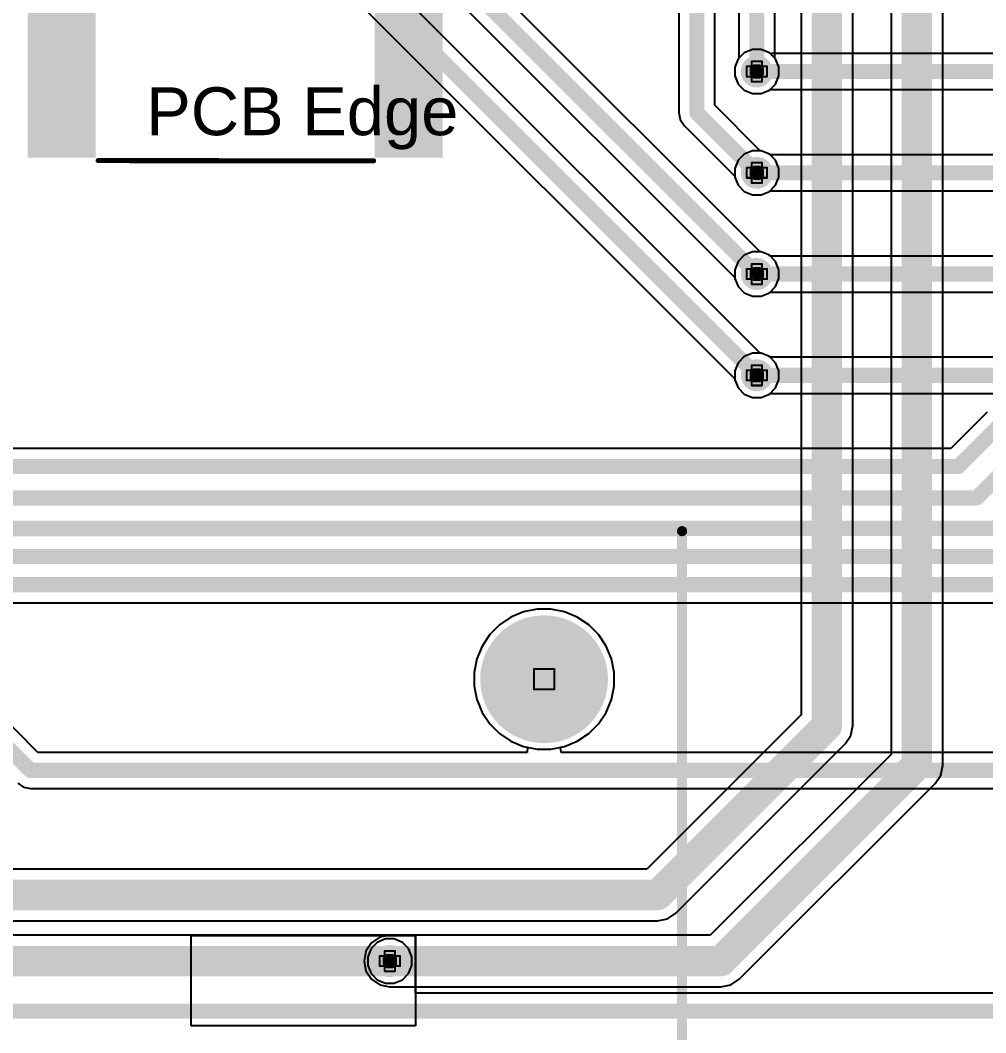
# Model space of a CAD drawing. Header units: inches. Extents: x -7 to 5163, y -3 to 5149.
# Drawn here: x 149.3 to 173.51, y 12.22 to 37.61 of the extents above; entities that cross this region are included whole.
import ezdxf

# ---------------------------------------------------------------- set-up
doc = ezdxf.new("R2010")
doc.units = ezdxf.units.IN
for name, color, linetype in [('Bottom Layer', 5, 'Continuous'), ('Bottom Solder', 6, 'Continuous'), ('Drill Drawing', 1, 'Continuous'), ('GND', 76, 'Continuous'), ('Multi-Layer', 9, 'Continuous'), ('Pad Holes', 156, 'Continuous'), ('PWR', 16, 'Continuous'), ('Top Layer', 1, 'Continuous'), ('Top Overlay', 2, 'Continuous'), ('Top Paste', 8, 'Continuous'), ('Top Solder', 216, 'Continuous'), ('Via Holes', 16, 'Continuous')]:
    doc.layers.add(name, color=color, linetype=linetype)
doc.styles.add('Arial', font='', dxfattribs={"height": 0.2})
doc.styles.get('Arial').set_extended_font_data('Arial')

# ---------------------------------------------------------------- blocks, each defined once
blk = doc.blocks.new('WAFER_PH2_0_3PWB_65')
at = {"layer": 'Top Layer'}
for points in [[(-2.5, 4.6), (-1.5, 4.6), (-1.5, 1.1), (-2.5, 1.1)], [(-0.5, 4.6), (0.5, 4.6), (0.5, 1.1), (-0.5, 1.1)], [(1.5, 4.6), (2.5, 4.6), (2.5, 1.1), (1.5, 1.1)], [(-5.1, -1.1), (-3.6, -1.1), (-3.6, -4.6), (-5.1, -4.6)], [(3.6, -1.1), (5.1, -1.1), (5.1, -4.6), (3.6, -4.6)]]:
    blk.add_hatch(color=1, dxfattribs=at).paths.add_polyline_path(points)
at = {"layer": 'Top Paste'}
for points in [[(-2.5, 4.6), (-1.5, 4.6), (-1.5, 1.1), (-2.5, 1.1)], [(-0.5, 4.6), (0.5, 4.6), (0.5, 1.1), (-0.5, 1.1)], [(1.5, 4.6), (2.5, 4.6), (2.5, 1.1), (1.5, 1.1)], [(-5.1, -1.1), (-3.6, -1.1), (-3.6, -4.6), (-5.1, -4.6)], [(3.6, -1.1), (5.1, -1.1), (5.1, -4.6), (3.6, -4.6)]]:
    blk.add_hatch(color=8, dxfattribs=at).paths.add_polyline_path(points)
at = {"layer": 'Top Solder'}
for points in [[(-2.602, 4.702), (-1.398, 4.702), (-1.398, 0.998), (-2.602, 0.998)], [(-0.602, 4.702), (0.602, 4.702), (0.602, 0.998), (-0.602, 0.998)], [(1.398, 4.702), (2.602, 4.702), (2.602, 0.998), (1.398, 0.998)], [(-5.202, -0.998), (-3.498, -0.998), (-3.498, -4.702), (-5.202, -4.702)], [(3.498, -0.998), (5.202, -0.998), (5.202, -4.702), (3.498, -4.702)]]:
    blk.add_hatch(color=216, dxfattribs=at).paths.add_polyline_path(points)
at = {"layer": 'Top Overlay', "const_width": 0.127}
for points in [[(-2.88, 3.556), (-2.727, 3.404)], [(-2.88, 3.251), (-2.88, 3.556)], [(-2.88, 3.251), (-2.727, 3.404)], [(-5.089, 2.921), (-2.778, 2.921)], [(-5.089, -0.864), (-5.089, 2.921)], [(2.778, 2.921), (5.089, 2.921)], [(5.089, -0.864), (5.089, 2.921)], [(-3.432, -4.775), (3.473, -4.78)]]:
    blk.add_lwpolyline(points, dxfattribs=at)
at = {"layer": 'Top Overlay', "const_width": 0.0635}
for points in [[(-2.911, 3.556, 1), (-2.848, 3.556, 1)], [(-2.911, 3.556, 1), (-2.848, 3.556, 1)], [(-2.911, 3.251, 1), (-2.848, 3.251, 1)], [(-2.911, 3.251, 1), (-2.848, 3.251, 1)], [(-2.759, 3.404, 1), (-2.695, 3.404, 1)], [(-2.759, 3.404, 1), (-2.695, 3.404, 1)], [(-5.121, 2.921, 1), (-5.058, 2.921, 1)], [(-5.121, 2.921, 1), (-5.058, 2.921, 1)], [(-2.81, 2.921, 1), (-2.746, 2.921, 1)], [(2.746, 2.921, 1), (2.81, 2.921, 1)], [(5.058, 2.921, 1), (5.121, 2.921, 1)], [(5.058, 2.921, 1), (5.121, 2.921, 1)], [(-5.121, -0.864, 1), (-5.058, -0.864, 1)], [(5.058, -0.864, 1), (5.121, -0.864, 1)], [(-3.464, -4.775, 1), (-3.4, -4.775, 1)], [(3.441, -4.78, 1), (3.505, -4.78, 1)]]:
    blk.add_lwpolyline(points, format="xyb", close=True, dxfattribs=at)
at = {"layer": 'Top Overlay', "style": 'Arial'}
blk.add_text('PCB Edge', height=1.2, rotation=360, dxfattribs=at).set_placement((-2.229, -4.138))

msp = doc.modelspace()

# ---------------------------------------------------------------- hatches: boundary and pattern name
at = {"layer": 'Bottom Layer'}
h = msp.add_hatch(color=5, dxfattribs=at)
edge = h.paths.add_edge_path()
edge.add_arc((167.767, 36.322), 0.3, 0, 360)
h = msp.add_hatch(color=5, dxfattribs=at)
edge = h.paths.add_edge_path()
edge.add_arc((167.767, 33.782), 0.3, 0, 360)
h = msp.add_hatch(color=5, dxfattribs=at)
edge = h.paths.add_edge_path()
edge.add_arc((167.767, 31.242), 0.3, 0, 360)
h = msp.add_hatch(color=5, dxfattribs=at)
edge = h.paths.add_edge_path()
edge.add_arc((167.767, 28.702), 0.3, 0, 360)
h = msp.add_hatch(color=5, dxfattribs=at)
edge = h.paths.add_edge_path()
edge.add_arc((162.433, 21.082), 1.5, 0, 360)
h = msp.add_hatch(color=5, dxfattribs=at)
edge = h.paths.add_edge_path()
edge.add_arc((158.566, 14.015), 0.3, 0, 360)
at = {"layer": 'Bottom Solder'}
h = msp.add_hatch(color=6, dxfattribs=at)
edge = h.paths.add_edge_path()
edge.add_arc((167.767, 36.322), 0.402, 0, 360)
h = msp.add_hatch(color=6, dxfattribs=at)
edge = h.paths.add_edge_path()
edge.add_arc((167.767, 33.782), 0.402, 0, 360)
h = msp.add_hatch(color=6, dxfattribs=at)
edge = h.paths.add_edge_path()
edge.add_arc((167.767, 31.242), 0.402, 0, 360)
h = msp.add_hatch(color=6, dxfattribs=at)
edge = h.paths.add_edge_path()
edge.add_arc((167.767, 28.702), 0.402, 0, 360)
h = msp.add_hatch(color=6, dxfattribs=at)
edge = h.paths.add_edge_path()
edge.add_arc((162.433, 21.082), 1.602, 0, 360)
h = msp.add_hatch(color=6, dxfattribs=at)
edge = h.paths.add_edge_path()
edge.add_arc((158.566, 14.015), 0.402, 0, 360)
at = {"layer": 'GND'}
h = msp.add_hatch(color=76, dxfattribs=at)
edge = h.paths.add_edge_path()
edge.add_arc((167.767, 36.322), 0.3, 0, 360)
h = msp.add_hatch(color=76, dxfattribs=at)
edge = h.paths.add_edge_path()
edge.add_arc((167.767, 33.782), 0.3, 0, 360)
h = msp.add_hatch(color=76, dxfattribs=at)
edge = h.paths.add_edge_path()
edge.add_arc((167.767, 31.242), 0.3, 0, 360)
h = msp.add_hatch(color=76, dxfattribs=at)
edge = h.paths.add_edge_path()
edge.add_arc((167.767, 28.702), 0.3, 0, 360)
h = msp.add_hatch(color=76, dxfattribs=at)
edge = h.paths.add_edge_path()
edge.add_arc((162.433, 21.082), 1.5, 0, 360)
h = msp.add_hatch(color=76, dxfattribs=at)
edge = h.paths.add_edge_path()
edge.add_arc((158.566, 14.015), 0.3, 0, 360)
at = {"layer": 'Multi-Layer'}
h = msp.add_hatch(color=9, dxfattribs=at)
edge = h.paths.add_edge_path()
edge.add_arc((162.433, 21.082), 1.5, 0, 360)
at = {"layer": 'Pad Holes'}
h = msp.add_hatch(color=7, dxfattribs=at)
edge = h.paths.add_edge_path()
edge.add_arc((162.433, 21.082), 1.5, 0, 360)
at = {"layer": 'PWR'}
h = msp.add_hatch(color=16, dxfattribs=at)
edge = h.paths.add_edge_path()
edge.add_arc((167.767, 36.322), 0.3, 0, 360)
h = msp.add_hatch(color=16, dxfattribs=at)
edge = h.paths.add_edge_path()
edge.add_arc((167.767, 33.782), 0.3, 0, 360)
h = msp.add_hatch(color=16, dxfattribs=at)
edge = h.paths.add_edge_path()
edge.add_arc((167.767, 31.242), 0.3, 0, 360)
h = msp.add_hatch(color=16, dxfattribs=at)
edge = h.paths.add_edge_path()
edge.add_arc((167.767, 28.702), 0.3, 0, 360)
h = msp.add_hatch(color=16, dxfattribs=at)
edge = h.paths.add_edge_path()
edge.add_arc((162.433, 21.082), 1.5, 0, 360)
h = msp.add_hatch(color=16, dxfattribs=at)
edge = h.paths.add_edge_path()
edge.add_arc((158.566, 14.015), 0.3, 0, 360)
at = {"layer": 'Top Layer'}
h = msp.add_hatch(color=1, dxfattribs=at)
edge = h.paths.add_edge_path()
edge.add_arc((167.767, 36.322), 0.3, 0, 360)
h = msp.add_hatch(color=1, dxfattribs=at)
edge = h.paths.add_edge_path()
edge.add_arc((167.767, 33.782), 0.3, 0, 360)
h = msp.add_hatch(color=1, dxfattribs=at)
edge = h.paths.add_edge_path()
edge.add_arc((167.767, 31.242), 0.3, 0, 360)
h = msp.add_hatch(color=1, dxfattribs=at)
edge = h.paths.add_edge_path()
edge.add_arc((167.767, 28.702), 0.3, 0, 360)
h = msp.add_hatch(color=1, dxfattribs=at)
edge = h.paths.add_edge_path()
edge.add_arc((162.433, 21.082), 1.5, 0, 360)
h = msp.add_hatch(color=1, dxfattribs=at)
edge = h.paths.add_edge_path()
edge.add_arc((158.566, 14.015), 0.3, 0, 360)
at = {"layer": 'Top Solder'}
h = msp.add_hatch(color=216, dxfattribs=at)
edge = h.paths.add_edge_path()
edge.add_arc((167.767, 36.322), 0.402, 0, 360)
h = msp.add_hatch(color=216, dxfattribs=at)
edge = h.paths.add_edge_path()
edge.add_arc((167.767, 33.782), 0.402, 0, 360)
h = msp.add_hatch(color=216, dxfattribs=at)
edge = h.paths.add_edge_path()
edge.add_arc((167.767, 31.242), 0.402, 0, 360)
h = msp.add_hatch(color=216, dxfattribs=at)
edge = h.paths.add_edge_path()
edge.add_arc((167.767, 28.702), 0.402, 0, 360)
h = msp.add_hatch(color=216, dxfattribs=at)
edge = h.paths.add_edge_path()
edge.add_arc((162.433, 21.082), 1.602, 0, 360)
h = msp.add_hatch(color=216, dxfattribs=at)
edge = h.paths.add_edge_path()
edge.add_arc((158.566, 14.015), 0.402, 0, 360)
at = {"layer": 'Via Holes'}
h = msp.add_hatch(color=7, dxfattribs=at)
edge = h.paths.add_edge_path()
edge.add_arc((167.767, 36.322), 0.15, 0, 360)
h = msp.add_hatch(color=7, dxfattribs=at)
edge = h.paths.add_edge_path()
edge.add_arc((167.767, 33.782), 0.15, 0, 360)
h = msp.add_hatch(color=7, dxfattribs=at)
edge = h.paths.add_edge_path()
edge.add_arc((167.767, 31.242), 0.15, 0, 360)
h = msp.add_hatch(color=7, dxfattribs=at)
edge = h.paths.add_edge_path()
edge.add_arc((167.767, 28.702), 0.15, 0, 360)
h = msp.add_hatch(color=7, dxfattribs=at)
edge = h.paths.add_edge_path()
edge.add_arc((158.566, 14.015), 0.15, 0, 360)

# ---------------------------------------------------------------- linework, layer by layer
at = {"layer": 'Bottom Layer'}
for p, q in [((168.878, 127.965), (168.878, 20.188)), ((170.173, 19.919), (170.173, 127.965)), ((171.133, 126.644), (171.133, 19.195)), ((167.314, 105.932), (167.314, 36.652)), ((168.22, 36.652), (168.22, 106.119)), ((166.715, 35.475), (166.715, 104.767)), ((165.808, 104.579), (165.808, 35.287)), ((172.428, 18.927), (172.428, 50.189)), ((167.854, 31.796), (158.976, 40.674)), ((158.202, 40.166), (167.213, 31.155)), ((167.854, 29.256), (157.159, 39.951)), ((156.385, 39.443), (167.213, 28.615)), ((167.297, 36.636), (167.213, 36.432)), ((167.314, 36.652), (167.297, 36.636)), ((168.237, 36.636), (168.22, 36.652)), ((168.321, 36.432), (168.237, 36.636)), ((167.213, 36.432), (167.213, 36.212)), ((168.321, 36.212), (168.321, 36.432)), ((167.213, 36.212), (167.297, 36.008)), ((168.237, 36.008), (168.321, 36.212)), ((167.297, 36.008), (167.453, 35.852)), ((167.453, 35.852), (167.657, 35.768)), ((167.877, 35.768), (168.081, 35.852)), ((168.081, 35.852), (168.237, 36.008)), ((167.657, 35.768), (167.877, 35.768)), ((167.854, 34.336), (166.715, 35.475)), ((165.808, 35.287), (165.843, 35.114)), ((165.843, 35.114), (165.941, 34.967)), ((165.941, 34.967), (167.213, 33.695)), ((167.877, 34.336), (167.854, 34.336)), ((168.081, 34.252), (167.877, 34.336)), ((168.237, 34.096), (168.081, 34.252)), ((168.321, 33.892), (168.237, 34.096)), ((168.321, 33.672), (168.321, 33.892)), ((167.213, 33.695), (167.213, 33.672)), ((167.213, 33.672), (167.297, 33.468)), ((168.237, 33.468), (168.321, 33.672)), ((167.297, 33.468), (167.453, 33.312)), ((167.453, 33.312), (167.657, 33.228)), ((167.877, 33.228), (168.081, 33.312)), ((168.081, 33.312), (168.237, 33.468)), ((167.657, 33.228), (167.877, 33.228)), ((167.877, 31.796), (167.854, 31.796)), ((168.081, 31.712), (167.877, 31.796)), ((168.237, 31.556), (168.081, 31.712)), ((168.321, 31.352), (168.237, 31.556)), ((168.321, 31.132), (168.321, 31.352)), ((167.213, 31.155), (167.213, 31.132)), ((167.213, 31.132), (167.297, 30.928)), ((168.237, 30.928), (168.321, 31.132)), ((167.297, 30.928), (167.453, 30.772)), ((167.453, 30.772), (167.657, 30.688)), ((167.877, 30.688), (168.081, 30.772)), ((168.081, 30.772), (168.237, 30.928)), ((167.657, 30.688), (167.877, 30.688)), ((167.877, 29.256), (167.854, 29.256)), ((168.081, 29.172), (167.877, 29.256)), ((168.237, 29.016), (168.081, 29.172)), ((168.321, 28.812), (168.237, 29.016)), ((168.321, 28.592), (168.321, 28.812)), ((167.213, 28.615), (167.213, 28.592)), ((167.213, 28.592), (167.297, 28.388)), ((168.237, 28.388), (168.321, 28.592)), ((167.297, 28.388), (167.453, 28.232)), ((167.453, 28.232), (167.657, 28.148)), ((167.877, 28.148), (168.081, 28.232)), ((168.081, 28.232), (168.237, 28.388)), ((167.657, 28.148), (167.877, 28.148)), ((161.602, 22.636), (161.315, 22.444)), ((161.921, 22.769), (161.602, 22.636)), ((162.26, 22.836), (161.921, 22.769)), ((162.606, 22.836), (162.26, 22.836)), ((162.945, 22.769), (162.606, 22.836)), ((163.264, 22.636), (162.945, 22.769)), ((163.551, 22.444), (163.264, 22.636)), ((161.315, 22.444), (161.071, 22.2)), ((163.795, 22.2), (163.551, 22.444)), ((161.071, 22.2), (160.879, 21.913)), ((163.987, 21.913), (163.795, 22.2)), ((160.879, 21.913), (160.746, 21.594)), ((164.12, 21.594), (163.987, 21.913)), ((160.746, 21.594), (160.679, 21.255)), ((164.187, 21.255), (164.12, 21.594)), ((160.679, 21.255), (160.679, 20.909)), ((164.187, 20.909), (164.187, 21.255)), ((160.679, 20.909), (160.746, 20.57)), ((164.12, 20.57), (164.187, 20.909)), ((160.746, 20.57), (160.879, 20.251)), ((163.987, 20.251), (164.12, 20.57)), ((160.879, 20.251), (161.071, 19.964)), ((163.795, 19.964), (163.987, 20.251)), ((168.878, 20.188), (165.01, 16.319)), ((161.071, 19.964), (161.315, 19.72)), ((163.551, 19.72), (163.795, 19.964)), ((170.124, 19.672), (170.173, 19.919)), ((161.315, 19.72), (161.602, 19.528)), ((163.264, 19.528), (163.551, 19.72)), ((169.983, 19.462), (170.124, 19.672)), ((161.602, 19.528), (161.921, 19.395)), ((161.921, 19.395), (162.26, 19.328)), ((162.26, 19.328), (162.606, 19.328)), ((162.606, 19.328), (162.945, 19.395)), ((162.945, 19.395), (163.264, 19.528)), ((165.736, 15.214), (169.983, 19.462)), ((171.133, 19.195), (166.6, 14.662)), ((172.378, 18.679), (172.428, 18.927)), ((172.238, 18.469), (172.378, 18.679)), ((167.326, 13.557), (172.238, 18.469)), ((165.01, 16.319), (128.981, 16.319)), ((129.249, 15.024), (165.278, 15.024)), ((165.278, 15.024), (165.526, 15.074)), ((165.526, 15.074), (165.736, 15.214)), ((158.108, 14.473), (157.968, 14.263)), ((158.318, 14.613), (158.108, 14.473)), ((158.566, 14.662), (158.318, 14.613)), ((166.6, 14.662), (158.566, 14.662)), ((157.968, 14.263), (157.919, 14.015)), ((157.919, 14.015), (157.968, 13.767)), ((157.968, 13.767), (158.108, 13.557)), ((158.108, 13.557), (158.318, 13.417)), ((167.116, 13.417), (167.326, 13.557)), ((158.318, 13.417), (158.566, 13.367)), ((158.566, 13.367), (166.868, 13.367)), ((166.868, 13.367), (167.116, 13.417))]:
    msp.add_line(p, q, dxfattribs=at)
for points, const_width in [([(169.525, 19.919), (169.525, 128.378)], 0.762), ([(171.78, 18.927), (171.78, 126.644)], 0.762), ([(167.767, 36.322), (167.767, 106.119)], 0.381), ([(166.262, 35.287), (166.262, 104.767)], 0.381), ([(158.523, 40.486), (167.767, 31.242)], 0.381), ([(156.706, 39.763), (167.767, 28.702)], 0.381), ([(166.262, 35.287), (167.767, 33.782)], 0.381), ([(165.278, 15.672), (169.525, 19.919)], 0.762), ([(166.868, 14.015), (171.78, 18.927)], 0.762), ([(128.981, 15.672), (165.278, 15.672)], 0.762), ([(158.566, 14.015), (166.868, 14.015)], 0.762)]:
    msp.add_lwpolyline(points, dxfattribs=dict(at, const_width=const_width))
for points, const_width in [([(167.672, 36.322, 1), (167.862, 36.322, 1)], 0.191), ([(166.166, 35.287, 1), (166.357, 35.287, 1)], 0.191), ([(166.166, 35.287, 1), (166.357, 35.287, 1)], 0.191), ([(167.672, 33.782, 1), (167.862, 33.782, 1)], 0.191), ([(167.672, 31.242, 1), (167.862, 31.242, 1)], 0.191), ([(167.672, 28.702, 1), (167.862, 28.702, 1)], 0.191), ([(169.335, 19.919, 1), (169.716, 19.919, 1)], 0.381), ([(169.335, 19.919, 1), (169.716, 19.919, 1)], 0.381), ([(171.59, 18.927, 1), (171.971, 18.927, 1)], 0.381), ([(171.59, 18.927, 1), (171.971, 18.927, 1)], 0.381), ([(165.087, 15.672, 1), (165.468, 15.672, 1)], 0.381), ([(165.087, 15.672, 1), (165.468, 15.672, 1)], 0.381), ([(158.376, 14.015, 1), (158.757, 14.015, 1)], 0.381), ([(166.678, 14.015, 1), (167.059, 14.015, 1)], 0.381), ([(166.678, 14.015, 1), (167.059, 14.015, 1)], 0.381)]:
    msp.add_lwpolyline(points, format="xyb", close=True, dxfattribs=dict(at, const_width=const_width))
at = {"layer": 'Drill Drawing', "const_width": 0.0508}
for points in [[(167.64, 36.449), (167.64, 36.576)], [(167.64, 36.576), (167.894, 36.576)], [(167.894, 36.449), (167.894, 36.576)], [(167.513, 36.195), (167.513, 36.449)], [(167.513, 36.449), (167.64, 36.449)], [(167.615, 36.246), (167.615, 36.398)], [(167.615, 36.398), (167.691, 36.398)], [(167.691, 36.398), (167.691, 36.474)], [(167.691, 36.474), (167.843, 36.474)], [(167.843, 36.398), (167.843, 36.474)], [(167.843, 36.398), (167.919, 36.398)], [(167.894, 36.449), (168.021, 36.449)], [(167.919, 36.246), (167.919, 36.398)], [(168.021, 36.195), (168.021, 36.449)], [(167.513, 36.195), (167.64, 36.195)], [(167.615, 36.246), (167.691, 36.246)], [(167.64, 36.068), (167.64, 36.195)], [(167.64, 36.068), (167.894, 36.068)], [(167.691, 36.17), (167.691, 36.246)], [(167.691, 36.17), (167.843, 36.17)], [(167.843, 36.246), (167.919, 36.246)], [(167.843, 36.17), (167.843, 36.246)], [(167.894, 36.195), (168.021, 36.195)], [(167.894, 36.068), (167.894, 36.195)], [(167.64, 33.909), (167.64, 34.036)], [(167.64, 34.036), (167.894, 34.036)], [(167.894, 33.909), (167.894, 34.036)], [(167.513, 33.655), (167.513, 33.909)], [(167.513, 33.909), (167.64, 33.909)], [(167.615, 33.706), (167.615, 33.858)], [(167.615, 33.858), (167.691, 33.858)], [(167.691, 33.858), (167.691, 33.934)], [(167.691, 33.934), (167.843, 33.934)], [(167.843, 33.858), (167.843, 33.934)], [(167.843, 33.858), (167.919, 33.858)], [(167.894, 33.909), (168.021, 33.909)], [(167.919, 33.706), (167.919, 33.858)], [(168.021, 33.655), (168.021, 33.909)], [(167.513, 33.655), (167.64, 33.655)], [(167.615, 33.706), (167.691, 33.706)], [(167.64, 33.528), (167.64, 33.655)], [(167.64, 33.528), (167.894, 33.528)], [(167.691, 33.63), (167.691, 33.706)], [(167.691, 33.63), (167.843, 33.63)], [(167.843, 33.706), (167.919, 33.706)], [(167.843, 33.63), (167.843, 33.706)], [(167.894, 33.655), (168.021, 33.655)], [(167.894, 33.528), (167.894, 33.655)], [(167.64, 31.369), (167.64, 31.496)], [(167.64, 31.496), (167.894, 31.496)], [(167.894, 31.369), (167.894, 31.496)], [(167.513, 31.115), (167.513, 31.369)], [(167.513, 31.369), (167.64, 31.369)], [(167.615, 31.166), (167.615, 31.318)], [(167.615, 31.318), (167.691, 31.318)], [(167.691, 31.318), (167.691, 31.394)], [(167.691, 31.394), (167.843, 31.394)], [(167.843, 31.318), (167.843, 31.394)], [(167.843, 31.318), (167.919, 31.318)], [(167.894, 31.369), (168.021, 31.369)], [(167.919, 31.166), (167.919, 31.318)], [(168.021, 31.115), (168.021, 31.369)], [(167.513, 31.115), (167.64, 31.115)], [(167.615, 31.166), (167.691, 31.166)], [(167.64, 30.988), (167.64, 31.115)], [(167.64, 30.988), (167.894, 30.988)], [(167.691, 31.09), (167.691, 31.166)], [(167.691, 31.09), (167.843, 31.09)], [(167.843, 31.166), (167.919, 31.166)], [(167.843, 31.09), (167.843, 31.166)], [(167.894, 31.115), (168.021, 31.115)], [(167.894, 30.988), (167.894, 31.115)], [(167.64, 28.829), (167.64, 28.956)], [(167.64, 28.956), (167.894, 28.956)], [(167.894, 28.829), (167.894, 28.956)], [(167.513, 28.575), (167.513, 28.829)], [(167.513, 28.829), (167.64, 28.829)], [(167.615, 28.626), (167.615, 28.778)], [(167.615, 28.778), (167.691, 28.778)], [(167.691, 28.778), (167.691, 28.854)], [(167.691, 28.854), (167.843, 28.854)], [(167.843, 28.778), (167.843, 28.854)], [(167.843, 28.778), (167.919, 28.778)], [(167.894, 28.829), (168.021, 28.829)], [(167.919, 28.626), (167.919, 28.778)], [(168.021, 28.575), (168.021, 28.829)], [(167.513, 28.575), (167.64, 28.575)], [(167.615, 28.626), (167.691, 28.626)], [(167.64, 28.448), (167.64, 28.575)], [(167.64, 28.448), (167.894, 28.448)], [(167.691, 28.55), (167.691, 28.626)], [(167.691, 28.55), (167.843, 28.55)], [(167.843, 28.626), (167.919, 28.626)], [(167.843, 28.55), (167.843, 28.626)], [(167.894, 28.575), (168.021, 28.575)], [(167.894, 28.448), (167.894, 28.575)], [(162.179, 21.336), (162.687, 21.336)], [(162.179, 20.828), (162.179, 21.336)], [(162.687, 20.828), (162.687, 21.336)], [(162.179, 20.828), (162.687, 20.828)], [(158.439, 14.142), (158.439, 14.269)], [(158.439, 14.269), (158.693, 14.269)], [(158.693, 14.142), (158.693, 14.269)], [(158.312, 13.888), (158.312, 14.142)], [(158.312, 14.142), (158.439, 14.142)], [(158.414, 13.939), (158.414, 14.091)], [(158.414, 14.091), (158.49, 14.091)], [(158.49, 14.091), (158.49, 14.167)], [(158.49, 14.167), (158.642, 14.167)], [(158.642, 14.091), (158.642, 14.167)], [(158.642, 14.091), (158.719, 14.091)], [(158.693, 14.142), (158.82, 14.142)], [(158.719, 13.939), (158.719, 14.091)], [(158.82, 13.888), (158.82, 14.142)], [(158.312, 13.888), (158.439, 13.888)], [(158.414, 13.939), (158.49, 13.939)], [(158.439, 13.761), (158.439, 13.888)], [(158.439, 13.761), (158.693, 13.761)], [(158.49, 13.862), (158.49, 13.939)], [(158.49, 13.862), (158.642, 13.862)], [(158.642, 13.939), (158.719, 13.939)], [(158.642, 13.862), (158.642, 13.939)], [(158.693, 13.888), (158.82, 13.888)], [(158.693, 13.761), (158.693, 13.888)]]:
    msp.add_lwpolyline(points, dxfattribs=at)
at = {"layer": 'Drill Drawing', "const_width": 0.0254}
for points in [[(167.627, 36.576, 1), (167.653, 36.576, 1)], [(167.627, 36.576, 1), (167.653, 36.576, 1)], [(167.881, 36.576, 1), (167.907, 36.576, 1)], [(167.881, 36.576, 1), (167.907, 36.576, 1)], [(167.5, 36.449, 1), (167.526, 36.449, 1)], [(167.5, 36.449, 1), (167.526, 36.449, 1)], [(167.602, 36.398, 1), (167.627, 36.398, 1)], [(167.602, 36.398, 1), (167.627, 36.398, 1)], [(167.627, 36.449, 1), (167.653, 36.449, 1)], [(167.627, 36.449, 1), (167.653, 36.449, 1)], [(167.678, 36.474, 1), (167.703, 36.474, 1)], [(167.678, 36.474, 1), (167.703, 36.474, 1)], [(167.678, 36.398, 1), (167.703, 36.398, 1)], [(167.678, 36.398, 1), (167.703, 36.398, 1)], [(167.831, 36.474, 1), (167.856, 36.474, 1)], [(167.831, 36.474, 1), (167.856, 36.474, 1)], [(167.831, 36.398, 1), (167.856, 36.398, 1)], [(167.831, 36.398, 1), (167.856, 36.398, 1)], [(167.881, 36.449, 1), (167.907, 36.449, 1)], [(167.881, 36.449, 1), (167.907, 36.449, 1)], [(167.907, 36.398, 1), (167.932, 36.398, 1)], [(167.907, 36.398, 1), (167.932, 36.398, 1)], [(168.008, 36.449, 1), (168.034, 36.449, 1)], [(168.008, 36.449, 1), (168.034, 36.449, 1)], [(167.5, 36.195, 1), (167.526, 36.195, 1)], [(167.5, 36.195, 1), (167.526, 36.195, 1)], [(167.602, 36.246, 1), (167.627, 36.246, 1)], [(167.602, 36.246, 1), (167.627, 36.246, 1)], [(167.627, 36.195, 1), (167.653, 36.195, 1)], [(167.627, 36.195, 1), (167.653, 36.195, 1)], [(167.627, 36.068, 1), (167.653, 36.068, 1)], [(167.627, 36.068, 1), (167.653, 36.068, 1)], [(167.678, 36.246, 1), (167.703, 36.246, 1)], [(167.678, 36.246, 1), (167.703, 36.246, 1)], [(167.678, 36.17, 1), (167.703, 36.17, 1)], [(167.678, 36.17, 1), (167.703, 36.17, 1)], [(167.831, 36.246, 1), (167.856, 36.246, 1)], [(167.831, 36.246, 1), (167.856, 36.246, 1)], [(167.831, 36.17, 1), (167.856, 36.17, 1)], [(167.831, 36.17, 1), (167.856, 36.17, 1)], [(167.881, 36.195, 1), (167.907, 36.195, 1)], [(167.881, 36.195, 1), (167.907, 36.195, 1)], [(167.881, 36.068, 1), (167.907, 36.068, 1)], [(167.881, 36.068, 1), (167.907, 36.068, 1)], [(167.907, 36.246, 1), (167.932, 36.246, 1)], [(167.907, 36.246, 1), (167.932, 36.246, 1)], [(168.008, 36.195, 1), (168.034, 36.195, 1)], [(168.008, 36.195, 1), (168.034, 36.195, 1)], [(167.627, 34.036, 1), (167.653, 34.036, 1)], [(167.627, 34.036, 1), (167.653, 34.036, 1)], [(167.881, 34.036, 1), (167.907, 34.036, 1)], [(167.881, 34.036, 1), (167.907, 34.036, 1)], [(167.5, 33.909, 1), (167.526, 33.909, 1)], [(167.5, 33.909, 1), (167.526, 33.909, 1)], [(167.602, 33.858, 1), (167.627, 33.858, 1)], [(167.602, 33.858, 1), (167.627, 33.858, 1)], [(167.627, 33.909, 1), (167.653, 33.909, 1)], [(167.627, 33.909, 1), (167.653, 33.909, 1)], [(167.678, 33.934, 1), (167.703, 33.934, 1)], [(167.678, 33.934, 1), (167.703, 33.934, 1)], [(167.678, 33.858, 1), (167.703, 33.858, 1)], [(167.678, 33.858, 1), (167.703, 33.858, 1)], [(167.831, 33.934, 1), (167.856, 33.934, 1)], [(167.831, 33.934, 1), (167.856, 33.934, 1)], [(167.831, 33.858, 1), (167.856, 33.858, 1)], [(167.831, 33.858, 1), (167.856, 33.858, 1)], [(167.881, 33.909, 1), (167.907, 33.909, 1)], [(167.881, 33.909, 1), (167.907, 33.909, 1)], [(167.907, 33.858, 1), (167.932, 33.858, 1)], [(167.907, 33.858, 1), (167.932, 33.858, 1)], [(168.008, 33.909, 1), (168.034, 33.909, 1)], [(168.008, 33.909, 1), (168.034, 33.909, 1)], [(167.5, 33.655, 1), (167.526, 33.655, 1)], [(167.5, 33.655, 1), (167.526, 33.655, 1)], [(167.602, 33.706, 1), (167.627, 33.706, 1)], [(167.602, 33.706, 1), (167.627, 33.706, 1)], [(167.627, 33.655, 1), (167.653, 33.655, 1)], [(167.627, 33.655, 1), (167.653, 33.655, 1)], [(167.627, 33.528, 1), (167.653, 33.528, 1)], [(167.627, 33.528, 1), (167.653, 33.528, 1)], [(167.678, 33.706, 1), (167.703, 33.706, 1)], [(167.678, 33.706, 1), (167.703, 33.706, 1)], [(167.678, 33.63, 1), (167.703, 33.63, 1)], [(167.678, 33.63, 1), (167.703, 33.63, 1)], [(167.831, 33.706, 1), (167.856, 33.706, 1)], [(167.831, 33.706, 1), (167.856, 33.706, 1)], [(167.831, 33.63, 1), (167.856, 33.63, 1)], [(167.831, 33.63, 1), (167.856, 33.63, 1)], [(167.881, 33.655, 1), (167.907, 33.655, 1)], [(167.881, 33.655, 1), (167.907, 33.655, 1)], [(167.881, 33.528, 1), (167.907, 33.528, 1)], [(167.881, 33.528, 1), (167.907, 33.528, 1)], [(167.907, 33.706, 1), (167.932, 33.706, 1)], [(167.907, 33.706, 1), (167.932, 33.706, 1)], [(168.008, 33.655, 1), (168.034, 33.655, 1)], [(168.008, 33.655, 1), (168.034, 33.655, 1)], [(167.627, 31.496, 1), (167.653, 31.496, 1)], [(167.627, 31.496, 1), (167.653, 31.496, 1)], [(167.881, 31.496, 1), (167.907, 31.496, 1)], [(167.881, 31.496, 1), (167.907, 31.496, 1)], [(167.5, 31.369, 1), (167.526, 31.369, 1)], [(167.5, 31.369, 1), (167.526, 31.369, 1)], [(167.602, 31.318, 1), (167.627, 31.318, 1)], [(167.602, 31.318, 1), (167.627, 31.318, 1)], [(167.627, 31.369, 1), (167.653, 31.369, 1)], [(167.627, 31.369, 1), (167.653, 31.369, 1)], [(167.678, 31.394, 1), (167.703, 31.394, 1)], [(167.678, 31.394, 1), (167.703, 31.394, 1)], [(167.678, 31.318, 1), (167.703, 31.318, 1)], [(167.678, 31.318, 1), (167.703, 31.318, 1)], [(167.831, 31.394, 1), (167.856, 31.394, 1)], [(167.831, 31.394, 1), (167.856, 31.394, 1)], [(167.831, 31.318, 1), (167.856, 31.318, 1)], [(167.831, 31.318, 1), (167.856, 31.318, 1)], [(167.881, 31.369, 1), (167.907, 31.369, 1)], [(167.881, 31.369, 1), (167.907, 31.369, 1)], [(167.907, 31.318, 1), (167.932, 31.318, 1)], [(167.907, 31.318, 1), (167.932, 31.318, 1)], [(168.008, 31.369, 1), (168.034, 31.369, 1)], [(168.008, 31.369, 1), (168.034, 31.369, 1)], [(167.5, 31.115, 1), (167.526, 31.115, 1)], [(167.5, 31.115, 1), (167.526, 31.115, 1)], [(167.602, 31.166, 1), (167.627, 31.166, 1)], [(167.602, 31.166, 1), (167.627, 31.166, 1)], [(167.627, 31.115, 1), (167.653, 31.115, 1)], [(167.627, 31.115, 1), (167.653, 31.115, 1)], [(167.627, 30.988, 1), (167.653, 30.988, 1)], [(167.627, 30.988, 1), (167.653, 30.988, 1)], [(167.678, 31.166, 1), (167.703, 31.166, 1)], [(167.678, 31.166, 1), (167.703, 31.166, 1)], [(167.678, 31.09, 1), (167.703, 31.09, 1)], [(167.678, 31.09, 1), (167.703, 31.09, 1)], [(167.831, 31.166, 1), (167.856, 31.166, 1)], [(167.831, 31.166, 1), (167.856, 31.166, 1)], [(167.831, 31.09, 1), (167.856, 31.09, 1)], [(167.831, 31.09, 1), (167.856, 31.09, 1)], [(167.881, 31.115, 1), (167.907, 31.115, 1)], [(167.881, 31.115, 1), (167.907, 31.115, 1)], [(167.881, 30.988, 1), (167.907, 30.988, 1)], [(167.881, 30.988, 1), (167.907, 30.988, 1)], [(167.907, 31.166, 1), (167.932, 31.166, 1)], [(167.907, 31.166, 1), (167.932, 31.166, 1)], [(168.008, 31.115, 1), (168.034, 31.115, 1)], [(168.008, 31.115, 1), (168.034, 31.115, 1)], [(167.627, 28.956, 1), (167.653, 28.956, 1)], [(167.627, 28.956, 1), (167.653, 28.956, 1)], [(167.881, 28.956, 1), (167.907, 28.956, 1)], [(167.881, 28.956, 1), (167.907, 28.956, 1)], [(167.5, 28.829, 1), (167.526, 28.829, 1)], [(167.5, 28.829, 1), (167.526, 28.829, 1)], [(167.602, 28.778, 1), (167.627, 28.778, 1)], [(167.602, 28.778, 1), (167.627, 28.778, 1)], [(167.627, 28.829, 1), (167.653, 28.829, 1)], [(167.627, 28.829, 1), (167.653, 28.829, 1)], [(167.678, 28.854, 1), (167.703, 28.854, 1)], [(167.678, 28.854, 1), (167.703, 28.854, 1)], [(167.678, 28.778, 1), (167.703, 28.778, 1)], [(167.678, 28.778, 1), (167.703, 28.778, 1)], [(167.831, 28.854, 1), (167.856, 28.854, 1)], [(167.831, 28.854, 1), (167.856, 28.854, 1)], [(167.831, 28.778, 1), (167.856, 28.778, 1)], [(167.831, 28.778, 1), (167.856, 28.778, 1)], [(167.881, 28.829, 1), (167.907, 28.829, 1)], [(167.881, 28.829, 1), (167.907, 28.829, 1)], [(167.907, 28.778, 1), (167.932, 28.778, 1)], [(167.907, 28.778, 1), (167.932, 28.778, 1)], [(168.008, 28.829, 1), (168.034, 28.829, 1)], [(168.008, 28.829, 1), (168.034, 28.829, 1)], [(167.5, 28.575, 1), (167.526, 28.575, 1)], [(167.5, 28.575, 1), (167.526, 28.575, 1)], [(167.602, 28.626, 1), (167.627, 28.626, 1)], [(167.602, 28.626, 1), (167.627, 28.626, 1)], [(167.627, 28.575, 1), (167.653, 28.575, 1)], [(167.627, 28.575, 1), (167.653, 28.575, 1)], [(167.627, 28.448, 1), (167.653, 28.448, 1)], [(167.627, 28.448, 1), (167.653, 28.448, 1)], [(167.678, 28.626, 1), (167.703, 28.626, 1)], [(167.678, 28.626, 1), (167.703, 28.626, 1)], [(167.678, 28.55, 1), (167.703, 28.55, 1)], [(167.678, 28.55, 1), (167.703, 28.55, 1)], [(167.831, 28.626, 1), (167.856, 28.626, 1)], [(167.831, 28.626, 1), (167.856, 28.626, 1)], [(167.831, 28.55, 1), (167.856, 28.55, 1)], [(167.831, 28.55, 1), (167.856, 28.55, 1)], [(167.881, 28.575, 1), (167.907, 28.575, 1)], [(167.881, 28.575, 1), (167.907, 28.575, 1)], [(167.881, 28.448, 1), (167.907, 28.448, 1)], [(167.881, 28.448, 1), (167.907, 28.448, 1)], [(167.907, 28.626, 1), (167.932, 28.626, 1)], [(167.907, 28.626, 1), (167.932, 28.626, 1)], [(168.008, 28.575, 1), (168.034, 28.575, 1)], [(168.008, 28.575, 1), (168.034, 28.575, 1)], [(162.166, 21.336, 1), (162.192, 21.336, 1)], [(162.166, 21.336, 1), (162.192, 21.336, 1)], [(162.674, 21.336, 1), (162.7, 21.336, 1)], [(162.674, 21.336, 1), (162.7, 21.336, 1)], [(162.166, 20.828, 1), (162.192, 20.828, 1)], [(162.166, 20.828, 1), (162.192, 20.828, 1)], [(162.674, 20.828, 1), (162.7, 20.828, 1)], [(162.674, 20.828, 1), (162.7, 20.828, 1)], [(158.427, 14.269, 1), (158.452, 14.269, 1)], [(158.427, 14.269, 1), (158.452, 14.269, 1)], [(158.681, 14.269, 1), (158.706, 14.269, 1)], [(158.681, 14.269, 1), (158.706, 14.269, 1)], [(158.3, 14.142, 1), (158.325, 14.142, 1)], [(158.3, 14.142, 1), (158.325, 14.142, 1)], [(158.401, 14.091, 1), (158.427, 14.091, 1)], [(158.401, 14.091, 1), (158.427, 14.091, 1)], [(158.427, 14.142, 1), (158.452, 14.142, 1)], [(158.427, 14.142, 1), (158.452, 14.142, 1)], [(158.477, 14.167, 1), (158.503, 14.167, 1)], [(158.477, 14.167, 1), (158.503, 14.167, 1)], [(158.477, 14.091, 1), (158.503, 14.091, 1)], [(158.477, 14.091, 1), (158.503, 14.091, 1)], [(158.63, 14.167, 1), (158.655, 14.167, 1)], [(158.63, 14.167, 1), (158.655, 14.167, 1)], [(158.63, 14.091, 1), (158.655, 14.091, 1)], [(158.63, 14.091, 1), (158.655, 14.091, 1)], [(158.681, 14.142, 1), (158.706, 14.142, 1)], [(158.681, 14.142, 1), (158.706, 14.142, 1)], [(158.706, 14.091, 1), (158.731, 14.091, 1)], [(158.706, 14.091, 1), (158.731, 14.091, 1)], [(158.808, 14.142, 1), (158.833, 14.142, 1)], [(158.808, 14.142, 1), (158.833, 14.142, 1)], [(158.3, 13.888, 1), (158.325, 13.888, 1)], [(158.3, 13.888, 1), (158.325, 13.888, 1)], [(158.401, 13.939, 1), (158.427, 13.939, 1)], [(158.401, 13.939, 1), (158.427, 13.939, 1)], [(158.427, 13.888, 1), (158.452, 13.888, 1)], [(158.427, 13.888, 1), (158.452, 13.888, 1)], [(158.427, 13.761, 1), (158.452, 13.761, 1)], [(158.427, 13.761, 1), (158.452, 13.761, 1)], [(158.477, 13.939, 1), (158.503, 13.939, 1)], [(158.477, 13.939, 1), (158.503, 13.939, 1)], [(158.477, 13.862, 1), (158.503, 13.862, 1)], [(158.477, 13.862, 1), (158.503, 13.862, 1)], [(158.63, 13.939, 1), (158.655, 13.939, 1)], [(158.63, 13.939, 1), (158.655, 13.939, 1)], [(158.63, 13.862, 1), (158.655, 13.862, 1)], [(158.63, 13.862, 1), (158.655, 13.862, 1)], [(158.681, 13.888, 1), (158.706, 13.888, 1)], [(158.681, 13.888, 1), (158.706, 13.888, 1)], [(158.681, 13.761, 1), (158.706, 13.761, 1)], [(158.681, 13.761, 1), (158.706, 13.761, 1)], [(158.706, 13.939, 1), (158.731, 13.939, 1)], [(158.706, 13.939, 1), (158.731, 13.939, 1)], [(158.808, 13.888, 1), (158.833, 13.888, 1)], [(158.808, 13.888, 1), (158.833, 13.888, 1)]]:
    msp.add_lwpolyline(points, format="xyb", close=True, dxfattribs=at)
at = {"layer": 'GND'}
for p, q in [((167.657, 36.876), (167.453, 36.792)), ((167.877, 36.876), (167.657, 36.876)), ((168.081, 36.792), (167.877, 36.876)), ((167.297, 36.636), (167.213, 36.432)), ((167.453, 36.792), (167.297, 36.636)), ((168.237, 36.636), (168.081, 36.792)), ((168.321, 36.432), (168.237, 36.636)), ((167.213, 36.432), (167.213, 36.212)), ((168.321, 36.212), (168.321, 36.432)), ((167.213, 36.212), (167.297, 36.008)), ((168.237, 36.008), (168.321, 36.212)), ((167.297, 36.008), (167.453, 35.852)), ((167.453, 35.852), (167.657, 35.768)), ((167.877, 35.768), (168.081, 35.852)), ((168.081, 35.852), (168.237, 36.008)), ((167.657, 35.768), (167.877, 35.768)), ((167.657, 34.336), (167.453, 34.252)), ((167.877, 34.336), (167.657, 34.336)), ((168.081, 34.252), (167.877, 34.336)), ((167.297, 34.096), (167.213, 33.892)), ((167.453, 34.252), (167.297, 34.096)), ((168.237, 34.096), (168.081, 34.252)), ((168.321, 33.892), (168.237, 34.096)), ((167.213, 33.892), (167.213, 33.672)), ((168.321, 33.672), (168.321, 33.892)), ((167.213, 33.672), (167.297, 33.468)), ((168.237, 33.468), (168.321, 33.672)), ((167.297, 33.468), (167.453, 33.312)), ((167.453, 33.312), (167.657, 33.228)), ((167.877, 33.228), (168.081, 33.312)), ((168.081, 33.312), (168.237, 33.468)), ((167.657, 33.228), (167.877, 33.228)), ((167.657, 31.796), (167.453, 31.712)), ((167.877, 31.796), (167.657, 31.796)), ((168.081, 31.712), (167.877, 31.796)), ((167.297, 31.556), (167.213, 31.352)), ((167.453, 31.712), (167.297, 31.556)), ((168.237, 31.556), (168.081, 31.712)), ((168.321, 31.352), (168.237, 31.556)), ((167.213, 31.352), (167.213, 31.132)), ((168.321, 31.132), (168.321, 31.352)), ((167.213, 31.132), (167.297, 30.928)), ((168.237, 30.928), (168.321, 31.132)), ((167.297, 30.928), (167.453, 30.772)), ((167.453, 30.772), (167.657, 30.688)), ((167.877, 30.688), (168.081, 30.772)), ((168.081, 30.772), (168.237, 30.928)), ((167.657, 30.688), (167.877, 30.688)), ((167.657, 29.256), (167.453, 29.172)), ((167.877, 29.256), (167.657, 29.256)), ((168.081, 29.172), (167.877, 29.256)), ((167.297, 29.016), (167.213, 28.812)), ((167.453, 29.172), (167.297, 29.016)), ((168.237, 29.016), (168.081, 29.172)), ((168.321, 28.812), (168.237, 29.016)), ((167.213, 28.812), (167.213, 28.592)), ((168.321, 28.592), (168.321, 28.812)), ((167.213, 28.592), (167.297, 28.388)), ((168.237, 28.388), (168.321, 28.592)), ((167.297, 28.388), (167.453, 28.232)), ((167.453, 28.232), (167.657, 28.148)), ((167.877, 28.148), (168.081, 28.232)), ((168.081, 28.232), (168.237, 28.388)), ((167.657, 28.148), (167.877, 28.148)), ((161.602, 22.636), (161.315, 22.444)), ((161.921, 22.769), (161.602, 22.636)), ((162.26, 22.836), (161.921, 22.769)), ((162.606, 22.836), (162.26, 22.836)), ((162.945, 22.769), (162.606, 22.836)), ((163.264, 22.636), (162.945, 22.769)), ((163.551, 22.444), (163.264, 22.636)), ((161.315, 22.444), (161.071, 22.2)), ((163.795, 22.2), (163.551, 22.444)), ((161.071, 22.2), (160.879, 21.913)), ((163.987, 21.913), (163.795, 22.2)), ((160.879, 21.913), (160.746, 21.594)), ((164.12, 21.594), (163.987, 21.913)), ((160.746, 21.594), (160.679, 21.255)), ((164.187, 21.255), (164.12, 21.594)), ((160.679, 21.255), (160.679, 20.909)), ((164.187, 20.909), (164.187, 21.255)), ((160.679, 20.909), (160.746, 20.57)), ((164.12, 20.57), (164.187, 20.909)), ((160.746, 20.57), (160.879, 20.251)), ((163.987, 20.251), (164.12, 20.57)), ((160.879, 20.251), (161.071, 19.964)), ((163.795, 19.964), (163.987, 20.251)), ((161.071, 19.964), (161.315, 19.72)), ((163.551, 19.72), (163.795, 19.964)), ((161.315, 19.72), (161.602, 19.528)), ((163.264, 19.528), (163.551, 19.72)), ((161.602, 19.528), (161.921, 19.395)), ((161.921, 19.395), (162.26, 19.328)), ((162.26, 19.328), (162.606, 19.328)), ((162.606, 19.328), (162.945, 19.395)), ((162.945, 19.395), (163.264, 19.528)), ((158.252, 14.484), (158.097, 14.329)), ((158.456, 14.569), (158.252, 14.484)), ((158.676, 14.569), (158.456, 14.569)), ((158.88, 14.484), (158.676, 14.569)), ((159.036, 14.329), (158.88, 14.484)), ((158.097, 14.329), (158.012, 14.125)), ((159.12, 14.125), (159.036, 14.329)), ((158.012, 14.125), (158.012, 13.905)), ((159.12, 13.905), (159.12, 14.125)), ((158.012, 13.905), (158.097, 13.701)), ((159.036, 13.701), (159.12, 13.905)), ((158.097, 13.701), (158.252, 13.545)), ((158.252, 13.545), (158.456, 13.461)), ((158.456, 13.461), (158.676, 13.461)), ((158.676, 13.461), (158.88, 13.545)), ((158.88, 13.545), (159.036, 13.701))]:
    msp.add_line(p, q, dxfattribs=at)
at = {"layer": 'PWR'}
for p, q in [((167.657, 36.876), (167.453, 36.792)), ((167.877, 36.876), (167.657, 36.876)), ((168.081, 36.792), (167.877, 36.876)), ((167.297, 36.636), (167.213, 36.432)), ((167.453, 36.792), (167.297, 36.636)), ((168.237, 36.636), (168.081, 36.792)), ((168.321, 36.432), (168.237, 36.636)), ((167.213, 36.432), (167.213, 36.212)), ((168.321, 36.212), (168.321, 36.432)), ((167.213, 36.212), (167.297, 36.008)), ((168.237, 36.008), (168.321, 36.212)), ((167.297, 36.008), (167.453, 35.852)), ((167.453, 35.852), (167.657, 35.768)), ((167.877, 35.768), (168.081, 35.852)), ((168.081, 35.852), (168.237, 36.008)), ((167.657, 35.768), (167.877, 35.768)), ((167.657, 34.336), (167.453, 34.252)), ((167.877, 34.336), (167.657, 34.336)), ((168.081, 34.252), (167.877, 34.336)), ((167.297, 34.096), (167.213, 33.892)), ((167.453, 34.252), (167.297, 34.096)), ((168.237, 34.096), (168.081, 34.252)), ((168.321, 33.892), (168.237, 34.096)), ((167.213, 33.892), (167.213, 33.672)), ((168.321, 33.672), (168.321, 33.892)), ((167.213, 33.672), (167.297, 33.468)), ((168.237, 33.468), (168.321, 33.672)), ((167.297, 33.468), (167.453, 33.312)), ((167.453, 33.312), (167.657, 33.228)), ((167.877, 33.228), (168.081, 33.312)), ((168.081, 33.312), (168.237, 33.468)), ((167.657, 33.228), (167.877, 33.228)), ((167.657, 31.796), (167.453, 31.712)), ((167.877, 31.796), (167.657, 31.796)), ((168.081, 31.712), (167.877, 31.796)), ((167.297, 31.556), (167.213, 31.352)), ((167.453, 31.712), (167.297, 31.556)), ((168.237, 31.556), (168.081, 31.712)), ((168.321, 31.352), (168.237, 31.556)), ((167.213, 31.352), (167.213, 31.132)), ((168.321, 31.132), (168.321, 31.352)), ((167.213, 31.132), (167.297, 30.928)), ((168.237, 30.928), (168.321, 31.132)), ((167.297, 30.928), (167.453, 30.772)), ((167.453, 30.772), (167.657, 30.688)), ((167.877, 30.688), (168.081, 30.772)), ((168.081, 30.772), (168.237, 30.928)), ((167.657, 30.688), (167.877, 30.688)), ((167.657, 29.256), (167.453, 29.172)), ((167.877, 29.256), (167.657, 29.256)), ((168.081, 29.172), (167.877, 29.256)), ((167.297, 29.016), (167.213, 28.812)), ((167.453, 29.172), (167.297, 29.016)), ((168.237, 29.016), (168.081, 29.172)), ((168.321, 28.812), (168.237, 29.016)), ((167.213, 28.812), (167.213, 28.592)), ((168.321, 28.592), (168.321, 28.812)), ((167.213, 28.592), (167.297, 28.388)), ((168.237, 28.388), (168.321, 28.592)), ((167.297, 28.388), (167.453, 28.232)), ((167.453, 28.232), (167.657, 28.148)), ((167.877, 28.148), (168.081, 28.232)), ((168.081, 28.232), (168.237, 28.388)), ((167.657, 28.148), (167.877, 28.148)), ((161.602, 22.636), (161.315, 22.444)), ((161.921, 22.769), (161.602, 22.636)), ((162.26, 22.836), (161.921, 22.769)), ((162.606, 22.836), (162.26, 22.836)), ((162.945, 22.769), (162.606, 22.836)), ((163.264, 22.636), (162.945, 22.769)), ((163.551, 22.444), (163.264, 22.636)), ((161.315, 22.444), (161.071, 22.2)), ((163.795, 22.2), (163.551, 22.444)), ((161.071, 22.2), (160.879, 21.913)), ((163.987, 21.913), (163.795, 22.2)), ((160.879, 21.913), (160.746, 21.594)), ((164.12, 21.594), (163.987, 21.913)), ((160.746, 21.594), (160.679, 21.255)), ((164.187, 21.255), (164.12, 21.594)), ((160.679, 21.255), (160.679, 20.909)), ((164.187, 20.909), (164.187, 21.255)), ((160.679, 20.909), (160.746, 20.57)), ((164.12, 20.57), (164.187, 20.909)), ((160.746, 20.57), (160.879, 20.251)), ((163.987, 20.251), (164.12, 20.57)), ((160.879, 20.251), (161.071, 19.964)), ((163.795, 19.964), (163.987, 20.251)), ((161.071, 19.964), (161.315, 19.72)), ((163.551, 19.72), (163.795, 19.964)), ((161.315, 19.72), (161.602, 19.528)), ((163.264, 19.528), (163.551, 19.72)), ((161.602, 19.528), (161.921, 19.395)), ((161.921, 19.395), (162.26, 19.328)), ((162.26, 19.328), (162.606, 19.328)), ((162.606, 19.328), (162.945, 19.395)), ((162.945, 19.395), (163.264, 19.528)), ((158.252, 14.484), (158.097, 14.329)), ((158.456, 14.569), (158.252, 14.484)), ((158.676, 14.569), (158.456, 14.569)), ((158.88, 14.484), (158.676, 14.569)), ((159.036, 14.329), (158.88, 14.484)), ((158.097, 14.329), (158.012, 14.125)), ((159.12, 14.125), (159.036, 14.329)), ((158.012, 14.125), (158.012, 13.905)), ((159.12, 13.905), (159.12, 14.125)), ((158.012, 13.905), (158.097, 13.701)), ((159.036, 13.701), (159.12, 13.905)), ((158.097, 13.701), (158.252, 13.545)), ((158.252, 13.545), (158.456, 13.461)), ((158.456, 13.461), (158.676, 13.461)), ((158.676, 13.461), (158.88, 13.545)), ((158.88, 13.545), (159.036, 13.701))]:
    msp.add_line(p, q, dxfattribs=at)
at = {"layer": 'Top Layer'}
for p, q in [((167.657, 36.876), (167.453, 36.792)), ((167.877, 36.876), (167.657, 36.876)), ((168.081, 36.792), (167.877, 36.876)), ((167.297, 36.636), (167.213, 36.432)), ((167.453, 36.792), (167.297, 36.636)), ((168.097, 36.775), (168.081, 36.792)), ((178.189, 36.775), (168.097, 36.775)), ((167.213, 36.432), (167.213, 36.212)), ((167.213, 36.212), (167.297, 36.008)), ((167.297, 36.008), (167.453, 35.852)), ((167.453, 35.852), (167.657, 35.768)), ((167.877, 35.768), (168.081, 35.852)), ((168.081, 35.852), (168.097, 35.869)), ((168.097, 35.869), (178.189, 35.869)), ((167.657, 35.768), (167.877, 35.768)), ((167.657, 34.336), (167.453, 34.252)), ((167.877, 34.336), (167.657, 34.336)), ((168.081, 34.252), (167.877, 34.336)), ((167.297, 34.096), (167.213, 33.892)), ((167.453, 34.252), (167.297, 34.096)), ((168.097, 34.235), (168.081, 34.252)), ((178.189, 34.235), (168.097, 34.235)), ((167.213, 33.892), (167.213, 33.672)), ((167.213, 33.672), (167.297, 33.468)), ((167.297, 33.468), (167.453, 33.312)), ((167.453, 33.312), (167.657, 33.228)), ((167.877, 33.228), (168.081, 33.312)), ((168.081, 33.312), (168.097, 33.329)), ((168.097, 33.329), (178.189, 33.329)), ((167.657, 33.228), (167.877, 33.228)), ((167.657, 31.796), (167.453, 31.712)), ((167.877, 31.796), (167.657, 31.796)), ((168.081, 31.712), (167.877, 31.796)), ((167.297, 31.556), (167.213, 31.352)), ((167.453, 31.712), (167.297, 31.556)), ((168.097, 31.695), (168.081, 31.712)), ((178.189, 31.695), (168.097, 31.695)), ((167.213, 31.352), (167.213, 31.132)), ((167.213, 31.132), (167.297, 30.928)), ((167.297, 30.928), (167.453, 30.772)), ((167.453, 30.772), (167.657, 30.688)), ((167.877, 30.688), (168.081, 30.772)), ((168.081, 30.772), (168.097, 30.789)), ((168.097, 30.789), (178.189, 30.789)), ((167.657, 30.688), (167.877, 30.688)), ((167.657, 29.256), (167.453, 29.172)), ((167.877, 29.256), (167.657, 29.256)), ((168.081, 29.172), (167.877, 29.256)), ((167.297, 29.016), (167.213, 28.812)), ((167.453, 29.172), (167.297, 29.016)), ((168.097, 29.155), (168.081, 29.172)), ((178.189, 29.155), (168.097, 29.155)), ((167.213, 28.812), (167.213, 28.592)), ((167.213, 28.592), (167.297, 28.388)), ((167.297, 28.388), (167.453, 28.232)), ((167.453, 28.232), (167.657, 28.148)), ((167.877, 28.148), (168.081, 28.232)), ((168.081, 28.232), (168.097, 28.249)), ((168.097, 28.249), (178.099, 28.249)), ((167.657, 28.148), (167.877, 28.148)), ((173.539, 27.778), (172.631, 26.869)), ((172.631, 26.869), (147.937, 26.869)), ((149.743, 19.249), (146.109, 22.884)), ((146.157, 23.001), (190.382, 23.001)), ((161.602, 22.636), (161.315, 22.444)), ((161.921, 22.769), (161.602, 22.636)), ((162.26, 22.836), (161.921, 22.769)), ((162.606, 22.836), (162.26, 22.836)), ((162.945, 22.769), (162.606, 22.836)), ((163.264, 22.636), (162.945, 22.769)), ((163.551, 22.444), (163.264, 22.636)), ((161.315, 22.444), (161.071, 22.2)), ((163.795, 22.2), (163.551, 22.444)), ((161.071, 22.2), (160.879, 21.913)), ((163.987, 21.913), (163.795, 22.2)), ((160.879, 21.913), (160.746, 21.594)), ((164.12, 21.594), (163.987, 21.913)), ((160.746, 21.594), (160.679, 21.255)), ((164.187, 21.255), (164.12, 21.594)), ((160.679, 21.255), (160.679, 20.909)), ((164.187, 20.909), (164.187, 21.255)), ((160.679, 20.909), (160.746, 20.57)), ((164.12, 20.57), (164.187, 20.909)), ((160.746, 20.57), (160.879, 20.251)), ((163.987, 20.251), (164.12, 20.57)), ((160.879, 20.251), (161.071, 19.964)), ((163.795, 19.964), (163.987, 20.251)), ((161.071, 19.964), (161.315, 19.72)), ((163.551, 19.72), (163.795, 19.964)), ((161.315, 19.72), (161.602, 19.528)), ((163.264, 19.528), (163.551, 19.72)), ((161.602, 19.528), (161.921, 19.395)), ((161.921, 19.395), (162.018, 19.376)), ((162.018, 19.376), (162.005, 19.249)), ((162.848, 19.376), (162.945, 19.395)), ((162.861, 19.249), (162.848, 19.376)), ((162.945, 19.395), (163.264, 19.528)), ((162.005, 19.249), (149.743, 19.249)), ((190.094, 19.249), (162.861, 19.249)), ((149.235, 18.476), (149.382, 18.377)), ((149.382, 18.377), (149.555, 18.343)), ((149.555, 18.343), (190.094, 18.343)), ((158.566, 14.662), (11.049, 14.662)), ((153.588, 12.389), (153.588, 14.656)), ((153.588, 14.656), (159.207, 14.656)), ((158.599, 14.656), (158.566, 14.662)), ((159.207, 14.656), (158.599, 14.656)), ((159.207, 14.656), (159.207, 12.389)), ((159.207, 14.047), (159.207, 14.656)), ((159.214, 14.015), (159.207, 14.047)), ((159.207, 13.982), (159.214, 14.015)), ((159.207, 13.211), (159.207, 13.982)), ((190.304, 13.211), (159.207, 13.211)), ((159.207, 12.389), (153.588, 12.389))]:
    msp.add_line(p, q, dxfattribs=at)
for points, const_width in [([(167.767, 36.322), (180.442, 36.322)], 0.381), ([(167.767, 33.782), (180.442, 33.782)], 0.381), ([(167.767, 31.242), (180.442, 31.242)], 0.381), ([(167.767, 28.702), (180.442, 28.702)], 0.381), ([(172.818, 26.416), (173.86, 27.457)], 0.381), ([(173.281, 25.629), (174.219, 26.567)], 0.381), ([(147.75, 26.416), (172.818, 26.416)], 0.381), ([(147.279, 25.629), (173.281, 25.629)], 0.381), ([(146.804, 24.864), (174.267, 24.864)], 0.381), ([(143.713, 24.638), (149.555, 18.796)], 0.381), ([(146.37, 24.161), (189.515, 24.161)], 0.381), ([(145.989, 23.454), (190.382, 23.454)], 0.381), ([(149.555, 18.796), (190.424, 18.796)], 0.381), ([(10.09, 14.015), (158.566, 14.015)], 0.762), ([(12.945, 12.758), (190.491, 12.758)], 0.381)]:
    msp.add_lwpolyline(points, dxfattribs=dict(at, const_width=const_width))
for points, const_width in [([(167.672, 36.322, 1), (167.862, 36.322, 1)], 0.191), ([(167.672, 33.782, 1), (167.862, 33.782, 1)], 0.191), ([(167.672, 31.242, 1), (167.862, 31.242, 1)], 0.191), ([(167.672, 28.702, 1), (167.862, 28.702, 1)], 0.191), ([(172.723, 26.416, 1), (172.914, 26.416, 1)], 0.191), ([(172.723, 26.416, 1), (172.914, 26.416, 1)], 0.191), ([(173.186, 25.629, 1), (173.376, 25.629, 1)], 0.191), ([(173.186, 25.629, 1), (173.376, 25.629, 1)], 0.191), ([(149.46, 18.796, 1), (149.65, 18.796, 1)], 0.191), ([(149.46, 18.796, 1), (149.65, 18.796, 1)], 0.191), ([(158.376, 14.015, 1), (158.757, 14.015, 1)], 0.381)]:
    msp.add_lwpolyline(points, format="xyb", close=True, dxfattribs=dict(at, const_width=const_width))
at = {"layer": 'Top Overlay', "const_width": 0.254}
for points in [[(137.892, 24.795), (165.892, 24.795)], [(165.892, -3.205), (165.892, 24.795)]]:
    msp.add_lwpolyline(points, dxfattribs=at)
at = {"layer": 'Top Overlay', "const_width": 0.127}
msp.add_lwpolyline([(165.828, 24.795, 1), (165.955, 24.795, 1)], format="xyb", close=True, dxfattribs=at)
msp.add_lwpolyline([(165.828, 24.795, 1), (165.955, 24.795, 1)], format="xyb", close=True, dxfattribs=at)

# ---------------------------------------------------------------- block references
msp.add_blockref('WAFER_PH2_0_3PWB_65', (154.686, 38.862))

doc.saveas('drawing.dxf')
